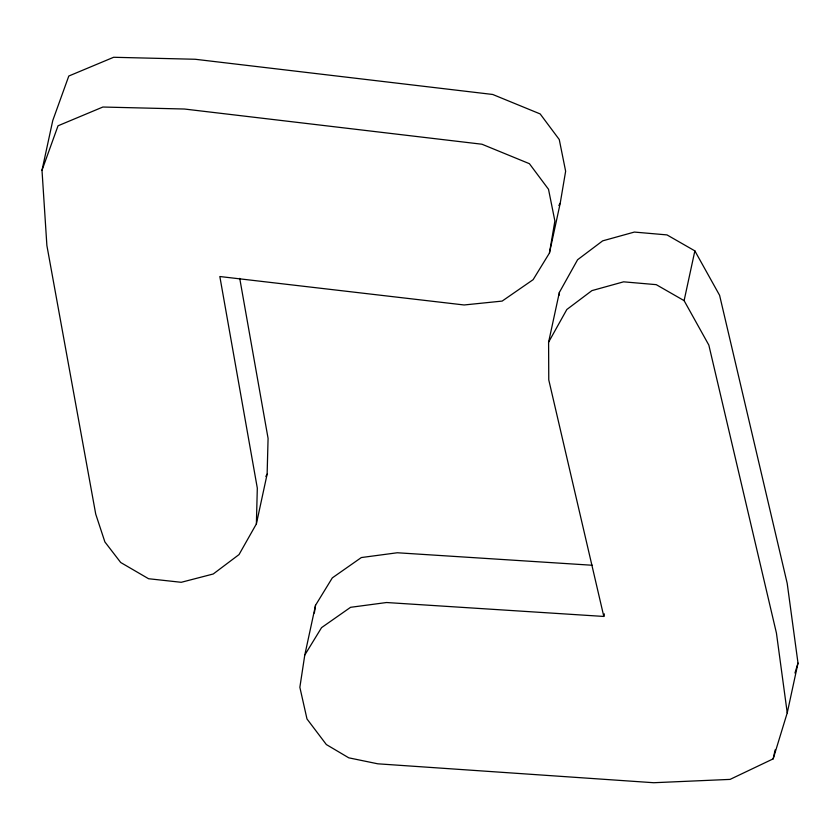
<?xml version="1.0" encoding="UTF-8"?>
<svg xmlns="http://www.w3.org/2000/svg" width="840" height="840" viewBox="0 0 840 840"><rect width="100%" height="100%" fill="white"/><g stroke="black" fill="none" stroke-linecap="round" stroke-linejoin="round"><path stroke-width="1.26" d="M256.378 523.918L257.313 488.124L219.839 276.528L464.121 304.973L502.152 301.088L533.127 279.668L549.444 253.04L560.207 203.28L565.635 171.234L559.262 139.534L540.162 113.925L492.713 94.469L195.174 59.262L113.642 57.277L68.796 76.031L52.763 120.53L42 170.279L46.883 245.501L95.729 514.111L104.895 541.947L120.698 562.496L148.565 578.728L181.241 582.299L213.234 573.993L239.033 554.578L256.378 523.918L267.13 474.159L268.076 438.365L239.736 278.387M304.784 655.032L299.859 687.299L306.989 718.966L326.351 744.555L348.768 757.827L377.8 763.812L653.751 782.723L730.075 779.394L773.178 758.856L787.238 712.856L798 663.096L787.196 583.338L719.597 295.312L694.859 250.877L667.002 234.906L634.368 232.071L602.658 240.859L577.584 259.749L559.356 292.435L548.594 342.195L548.772 379.911L603.813 616.445L386.547 602.522L350.584 607.309L321.562 627.627L304.784 655.032L315.536 605.273L332.315 577.878L361.337 557.55L397.299 552.762L592.316 565.257M314.36 613.022L315.536 605.273M549.444 253.04L554.883 220.994L548.51 189.284L529.399 163.684L481.961 144.228L184.422 109.022L102.879 107.027L58.034 125.79L42 170.279M603.813 616.445L604.359 613.893M787.238 712.856L776.433 633.098L708.834 345.072L684.106 300.636L694.859 250.877M773.178 758.856L775.11 749.931M794.955 673.04L798 663.096M548.594 342.195L566.832 309.498L591.906 290.619L623.606 281.831L656.24 284.655L684.106 300.636M265.85 476.427L267.13 474.159M558.841 205.496L560.207 203.28M559.356 292.435L559.367 295.04"/></g></svg>
